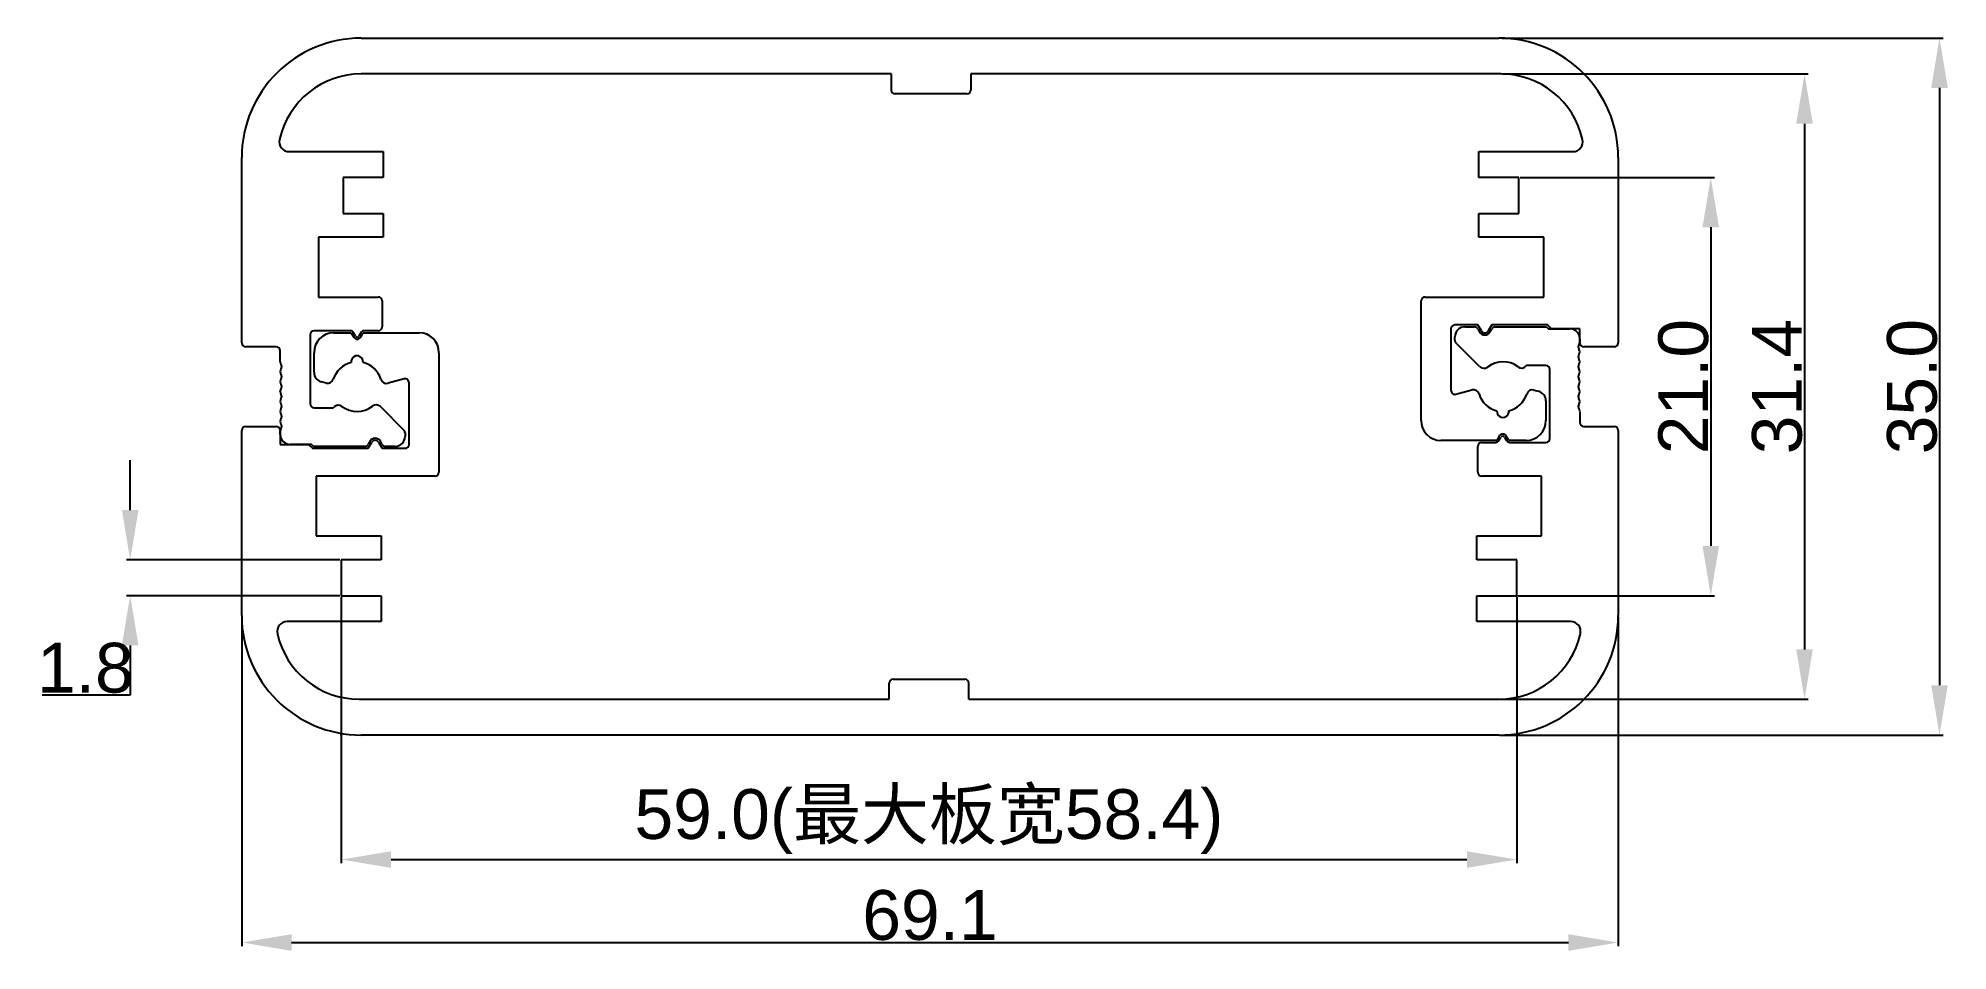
# Model space of a CAD drawing. Header units: inches. Extents: x -10.1 to 85.7, y -1.1 to 44.8.
import ezdxf

# ---------------------------------------------------------------- set-up
doc = ezdxf.new("R2010")
doc.units = ezdxf.units.IN
doc.header["$MEASUREMENT"] = 0
doc.layers.add('1', color=30, linetype='Continuous')
doc.styles.get("Standard").update_dxf_attribs({"font": 'arial.ttf'})
doc.dimstyles.get("Standard").update_dxf_attribs({"dimtxt": 2.5, "dimasz": 2.5, "dimexe": 0.18, "dimexo": 0.0625, "dimgap": 0.09, "dimtad": 1, "dimtoh": 1, "dimdec": 1, "dimzin": 0, "dimdsep": 46, "dimtxsty": 'Standard', "dimcen": 0.09, "dimadec": 0, "dimazin": 0, "dimtfac": 1, "dimtdec": 1, "dimtofl": 0, "dimtmove": 0, "dimatfit": 3, "dimfxl": 1, "dimtolj": 1, "dimtzin": 0, "dimarcsym": 0})

# ---------------------------------------------------------------- blocks, each defined once
blk = doc.blocks.new('*D1')
at = {"color": 0, "lineweight": -2}
for p, q in [((63.369, 44.764), (85.503, 44.764)), ((85.323, 42.264), (85.323, 12.264)), ((63.263, 9.764), (85.503, 9.764))]:
    blk.add_line(p, q, dxfattribs=at)
at = {"color": 0}
for points in [[(84.906, 42.264), (85.74, 42.264), (85.323, 44.764)], [(84.906, 12.264), (85.74, 12.264), (85.323, 9.764)]]:
    blk.add_solid(points, dxfattribs=at)
at = {"layer": 'Defpoints', "color": 0}
for p in [(63.306, 44.764), (63.2, 9.764), (85.323, 9.764)]:
    blk.add_point(p, dxfattribs=at)
at = {"color": 0, "insert": (83.956, 27.264), "char_height": 2.5, "attachment_point": 5, "rotation": 90}
blk.add_mtext('\\A1;35.0', dxfattribs=at)
blk = doc.blocks.new('*D3')
at = {"color": 0, "lineweight": -2}
for p, q in [((-5.491, 21.064), (-5.491, 23.564)), ((5.038, 18.564), (-5.671, 18.564)), ((5.038, 16.764), (-5.671, 16.764)), ((-5.491, 14.264), (-5.491, 11.764)), ((-5.491, 11.764), (-9.902, 11.764))]:
    blk.add_line(p, q, dxfattribs=at)
at = {"color": 0}
for points in [[(-5.908, 21.064), (-5.074, 21.064), (-5.491, 18.564)], [(-5.908, 14.264), (-5.074, 14.264), (-5.491, 16.764)]]:
    blk.add_solid(points, dxfattribs=at)
at = {"layer": 'Defpoints', "color": 0}
for p in [(5.1, 18.564), (-5.491, 16.764), (5.1, 16.764)]:
    blk.add_point(p, dxfattribs=at)
at = {"color": 0, "insert": (-7.742, 13.13), "char_height": 2.5, "attachment_point": 5}
blk.add_mtext('\\A1;1.8', dxfattribs=at)
blk = doc.blocks.new('*D4')
at = {"layer": '1', "color": 0, "lineweight": -2}
for p, q in [((5.1, 16.701), (5.1, 3.331)), ((64.1, 16.701), (64.1, 3.331)), ((7.6, 3.511), (61.6, 3.511))]:
    blk.add_line(p, q, dxfattribs=at)
at = {"layer": '1', "color": 0}
for points in [[(7.6, 3.928), (7.6, 3.095), (5.1, 3.511)], [(61.6, 3.928), (61.6, 3.095), (64.1, 3.511)]]:
    blk.add_solid(points, dxfattribs=at)
at = {"layer": 'Defpoints', "color": 0}
for p in [(5.1, 16.764), (64.1, 16.764), (64.1, 3.511)]:
    blk.add_point(p, dxfattribs=at)
at = {"layer": '1', "color": 0, "insert": (34.6, 5.42), "char_height": 2.5, "attachment_point": 5}
blk.add_mtext('\\A1;59.0({\\fSimSun|b0|i0|c134|p2;最大板宽}58.4)', dxfattribs=at)
blk = doc.blocks.new('*D5')
at = {"color": 0, "lineweight": -2}
for p, q in [((63.369, 42.964), (78.728, 42.964)), ((78.548, 40.464), (78.548, 14.064)), ((63.263, 11.564), (78.728, 11.564))]:
    blk.add_line(p, q, dxfattribs=at)
at = {"color": 0}
for points in [[(78.131, 40.464), (78.964, 40.464), (78.548, 42.964)], [(78.131, 14.064), (78.964, 14.064), (78.548, 11.564)]]:
    blk.add_solid(points, dxfattribs=at)
at = {"layer": 'Defpoints', "color": 0}
for p in [(63.306, 42.964), (63.2, 11.564), (78.548, 11.564)]:
    blk.add_point(p, dxfattribs=at)
at = {"color": 0, "insert": (77.18, 27.264), "char_height": 2.5, "attachment_point": 5, "rotation": 90}
blk.add_mtext('\\A1;31.4', dxfattribs=at)
blk = doc.blocks.new('*D6')
at = {"color": 0, "lineweight": -2}
for p, q in [((64.269, 37.764), (74.022, 37.764)), ((73.842, 35.264), (73.842, 19.264)), ((64.163, 16.764), (74.022, 16.764))]:
    blk.add_line(p, q, dxfattribs=at)
at = {"color": 0}
for points in [[(73.425, 35.264), (74.259, 35.264), (73.842, 37.764)], [(73.425, 19.264), (74.259, 19.264), (73.842, 16.764)]]:
    blk.add_solid(points, dxfattribs=at)
at = {"layer": 'Defpoints', "color": 0}
for p in [(64.206, 37.764), (64.1, 16.764), (73.842, 16.764)]:
    blk.add_point(p, dxfattribs=at)
at = {"color": 0, "insert": (72.476, 27.264), "char_height": 2.5, "attachment_point": 5, "rotation": 90}
blk.add_mtext('\\A1;21.0', dxfattribs=at)
blk = doc.blocks.new('*D8')
at = {"color": 0, "lineweight": -2}
for p, q in [((0.106, 15.701), (0.106, -0.836)), ((69.2, 15.701), (69.2, -0.836)), ((2.606, -0.656), (66.7, -0.656))]:
    blk.add_line(p, q, dxfattribs=at)
at = {"color": 0}
for points in [[(2.606, -0.239), (2.606, -1.073), (0.106, -0.656)], [(66.7, -0.239), (66.7, -1.073), (69.2, -0.656)]]:
    blk.add_solid(points, dxfattribs=at)
at = {"layer": 'Defpoints', "color": 0}
for p in [(0.106, 15.764), (69.2, 15.764), (69.2, -0.656)]:
    blk.add_point(p, dxfattribs=at)
at = {"color": 0, "insert": (34.653, 0.71), "char_height": 2.5, "attachment_point": 5}
blk.add_mtext('\\A1;69.1', dxfattribs=at)

msp = doc.modelspace()

# ---------------------------------------------------------------- linework, layer by layer
for p, q in [((6.106, 44.764), (63.2, 44.764)), ((32.706, 42.964), (6.106, 42.964)), ((32.706, 42.964), (32.706, 42.164)), ((36.706, 42.964), (36.706, 42.164)), ((63.306, 42.964), (36.706, 42.964)), ((36.506, 41.964), (32.906, 41.964)), ((0.106, 29.464), (0.106, 38.764)), ((2.494, 39.064), (7.206, 39.064)), ((7.206, 39.064), (7.206, 37.764)), ((62.206, 37.764), (62.206, 39.064)), ((62.206, 39.064), (66.919, 39.064)), ((69.2, 38.764), (69.2, 29.464)), ((7.206, 37.764), (5.206, 37.764)), ((5.206, 37.764), (5.206, 35.964)), ((64.206, 37.764), (62.206, 37.764)), ((64.206, 35.964), (64.206, 37.764)), ((5.206, 35.964), (7.206, 35.964)), ((7.206, 35.964), (7.206, 34.764)), ((62.206, 34.764), (62.206, 35.964)), ((62.206, 35.964), (64.206, 35.964)), ((7.206, 34.764), (3.956, 34.764)), ((3.956, 34.764), (3.956, 31.764)), ((65.456, 34.764), (62.206, 34.764)), ((65.456, 31.764), (65.456, 34.764)), ((3.956, 31.764), (6.956, 31.764)), ((59.5, 31.764), (65.456, 31.764)), ((7.156, 31.564), (7.156, 30.268)), ((59.3, 25.559), (59.3, 31.564)), ((3.536, 29.868), (3.536, 26.405)), ((5.548, 30.068), (3.736, 30.068)), ((4.736, 29.968), (5.606, 29.968)), ((5.606, 29.968), (5.733, 29.748)), ((5.819, 29.798), (5.722, 29.968)), ((6.091, 29.968), (5.993, 29.798)), ((6.079, 29.748), (6.206, 29.968)), ((6.206, 29.968), (9.006, 29.968)), ((6.956, 30.068), (6.264, 30.068)), ((60.8, 30.164), (60.8, 27.073)), ((62.15, 30.364), (61, 30.364)), ((61, 29.592), (61, 29.764)), ((61.5, 30.264), (61.977, 30.264)), ((62.327, 30.057), (62.15, 30.364)), ((62.15, 30.164), (62.24, 30.007)), ((62.85, 30.364), (62.673, 30.057)), ((62.76, 30.007), (62.85, 30.164)), ((65.641, 30.364), (62.85, 30.364)), ((63.023, 30.264), (65.6, 30.264)), ((65.6, 30.264), (65.7, 30.164)), ((65.841, 30.164), (65.641, 30.364)), ((65.7, 30.164), (66.77, 30.164)), ((67.27, 30.164), (65.841, 30.164)), ((67.27, 29.464), (67.27, 30.164)), ((1.836, 29.264), (0.306, 29.264)), ((2.036, 28.505), (2.036, 29.064)), ((3.736, 27.983), (3.736, 28.968)), ((10.006, 28.968), (10.006, 22.964)), ((62.239, 28.27), (61.059, 29.451)), ((67.27, 29.664), (67.27, 29.494)), ((69, 29.264), (67.47, 29.264)), ((64.601, 28.322), (64.562, 28.283)), ((65.57, 28.322), (64.601, 28.322)), ((65.77, 24.659), (65.77, 28.122)), ((2.036, 27.016), (2.036, 27.027)), ((4.34, 27.437), (4.107, 27.5)), ((8.254, 27.647), (7.455, 27.433)), ((8.506, 24.364), (8.506, 27.454)), ((61.052, 26.88), (61.851, 27.094)), ((64.966, 27.09), (65.199, 27.027)), ((67.27, 27.511), (67.27, 27.5)), ((3.736, 26.205), (4.705, 26.205)), ((4.705, 26.205), (4.744, 26.244)), ((7.067, 26.257), (8.248, 25.076)), ((65.57, 26.544), (65.57, 25.559)), ((67.27, 26.022), (67.27, 25.464)), ((0.106, 15.764), (0.106, 25.064)), ((0.306, 25.264), (1.836, 25.264)), ((2.036, 25.064), (2.036, 24.364)), ((2.036, 24.864), (2.036, 25.033)), ((8.306, 24.935), (8.306, 24.764)), ((67.47, 25.264), (69, 25.264)), ((69.2, 25.064), (69.2, 15.764)), ((2.036, 24.364), (3.465, 24.364)), ((3.606, 24.364), (2.536, 24.364)), ((3.465, 24.364), (3.665, 24.164)), ((3.706, 24.264), (3.606, 24.364)), ((3.665, 24.164), (6.456, 24.164)), ((6.283, 24.264), (3.706, 24.264)), ((6.546, 24.52), (6.456, 24.364)), ((6.456, 24.164), (6.633, 24.47)), ((6.979, 24.47), (7.156, 24.164)), ((7.156, 24.364), (7.066, 24.52)), ((7.156, 24.164), (8.306, 24.164)), ((7.806, 24.264), (7.329, 24.264)), ((63.1, 24.559), (60.3, 24.559)), ((62.15, 22.964), (62.15, 24.259)), ((62.35, 24.459), (63.042, 24.459)), ((63.227, 24.779), (63.1, 24.559)), ((63.215, 24.559), (63.313, 24.729)), ((63.487, 24.729), (63.585, 24.559)), ((63.7, 24.559), (63.573, 24.779)), ((64.57, 24.559), (63.7, 24.559)), ((63.758, 24.459), (65.57, 24.459)), ((9.806, 22.764), (3.85, 22.764)), ((3.85, 22.764), (3.85, 19.764)), ((65.35, 22.764), (62.35, 22.764)), ((65.35, 19.764), (65.35, 22.764)), ((3.85, 19.764), (7.1, 19.764)), ((7.1, 19.764), (7.1, 18.564)), ((62.1, 18.564), (62.1, 19.764)), ((62.1, 19.764), (65.35, 19.764)), ((7.1, 18.564), (5.1, 18.564)), ((5.1, 18.564), (5.1, 16.764)), ((64.1, 18.564), (62.1, 18.564)), ((64.1, 16.764), (64.1, 18.564)), ((5.1, 16.764), (7.1, 16.764)), ((7.1, 16.764), (7.1, 15.464)), ((62.1, 15.464), (62.1, 16.764)), ((62.1, 16.764), (64.1, 16.764)), ((7.1, 15.464), (2.388, 15.464)), ((66.812, 15.464), (62.1, 15.464)), ((32.8, 12.564), (36.4, 12.564)), ((6, 11.564), (32.6, 11.564)), ((32.6, 11.564), (32.6, 12.364)), ((36.6, 11.564), (36.6, 12.364)), ((36.6, 11.564), (63.2, 11.564)), ((63.2, 9.764), (6.106, 9.764))]:
    msp.add_line(p, q)
for points in [[(5.1, 9.764), (5.1, 9.831)], [(64.1, 9.764), (64.1, 9.831)]]:
    msp.add_lwpolyline(points)
for centre, radius, start, end in [((6.106, 38.764), 6, 90, 180), ((63.2, 38.764), 6, 360, 90), ((6.106, 38.764), 4.2, 90, 167.51311), ((63.306, 38.764), 4.2, 12.48689, 90), ((32.906, 42.164), 0.2, 180, 270), ((36.506, 42.164), 0.2, 270, 0), ((2.494, 39.564), 0.5, 167.51311, 270), ((66.919, 39.564), 0.5, 270, 12.48689), ((6.956, 31.564), 0.2, 360, 90), ((59.5, 31.564), 0.2, 90, 180), ((3.736, 29.868), 0.2, 90, 180), ((4.736, 28.968), 1, 90, 180), ((5.548, 29.868), 0.2, 30, 90), ((5.906, 29.848), 0.2, 210, 330), ((5.906, 29.848), 0.1, 210, 330), ((6.264, 29.868), 0.2, 90, 150), ((6.956, 30.268), 0.2, 270, 0), ((9.006, 28.968), 1, 0, 90), ((61, 30.164), 0.2, 90, 180), ((61.5, 29.764), 0.5, 90, 180), ((61.977, 30.064), 0.2, 30, 90), ((62.5, 30.157), 0.3, 210, 330), ((62.5, 30.157), 0.2, 210, 330), ((63.023, 30.064), 0.2, 90, 150), ((66.77, 29.664), 0.5, 0, 90), ((0.306, 29.464), 0.2, 180, 270), ((1.836, 29.064), 0.2, 360, 90), ((5.897, 28.514), 0.3, 353.1079, 186.8921), ((61.2, 29.592), 0.2, 180, 225), ((67.394, 29.259), 0.2, 144.14641, 213.72795), ((67.394, 28.76), 0.2, 146.27205, 213.72795), ((67.02, 29.009), 0.25, 326.27205, 33.74899), ((67.07, 29.494), 0.2, 324.14641, 360), ((67.47, 29.464), 0.2, 180, 270), ((69, 29.464), 0.2, 270, 360), ((2.286, 28.515), 0.25, 182.35961, 213.69102), ((2.286, 28.016), 0.25, 146.30898, 213.72795), ((1.912, 28.266), 0.2, 326.30898, 33.69102), ((1.912, 27.766), 0.2, 326.27205, 33.72795), ((4.236, 27.983), 0.5, 180, 255), ((5.897, 27.264), 1.25, 103.78421, 162.59622), ((5.897, 27.264), 1.25, 17.22794, 76.21579), ((62.451, 28.482), 0.3, 225, 308.16638), ((63.409, 27.264), 1.25, 52.63695, 128.16638), ((64.35, 28.495), 0.3, 232.63695, 315), ((65.57, 28.122), 0.2, 0, 90), ((67.394, 28.26), 0.2, 146.27205, 213.72795), ((67.394, 27.76), 0.2, 146.30898, 213.69102), ((67.02, 28.51), 0.25, 326.27205, 33.72795), ((67.02, 28.01), 0.25, 326.30898, 33.72795), ((2.286, 27.516), 0.25, 146.27205, 213.72795), ((2.286, 27.017), 0.25, 146.27205, 177.64039), ((2.286, 27.016), 0.25, 180, 213.69102), ((1.912, 27.266), 0.2, 326.27205, 33.72795), ((1.912, 26.767), 0.2, 326.30898, 33.69102), ((4.418, 27.727), 0.3, 255, 342.59622), ((7.377, 27.723), 0.3, 197.22794, 285), ((8.306, 27.454), 0.2, 360, 105), ((61, 27.073), 0.2, 180, 285), ((61.929, 26.804), 0.3, 17.22794, 105), ((63.409, 27.264), 1.25, 197.22794, 256.21579), ((63.409, 27.264), 1.25, 283.78421, 342.59622), ((64.888, 26.8), 0.3, 75, 162.59622), ((65.07, 26.544), 0.5, 0, 75), ((67.394, 27.261), 0.2, 146.27205, 213.72795), ((67.394, 26.761), 0.2, 146.27205, 213.72795), ((67.02, 27.511), 0.25, 360, 33.69102), ((67.02, 27.51), 0.25, 326.27205, 357.64039), ((67.02, 27.011), 0.25, 326.27205, 33.72795), ((2.286, 26.517), 0.25, 146.30898, 213.72795), ((2.286, 26.017), 0.25, 146.27205, 213.72795), ((1.912, 26.267), 0.2, 326.27205, 33.72795), ((3.736, 26.405), 0.2, 180, 270), ((4.956, 26.032), 0.3, 52.63695, 135), ((5.897, 27.264), 1.25, 232.63695, 308.16638), ((6.855, 26.045), 0.3, 45, 128.16638), ((63.409, 26.014), 0.3, 173.1079, 6.8921), ((67.394, 26.261), 0.2, 146.30898, 213.69102), ((67.02, 26.511), 0.25, 326.30898, 33.72795), ((67.02, 26.012), 0.25, 2.35961, 33.69102), ((0.306, 25.064), 0.2, 90, 180), ((1.836, 25.064), 0.2, 0, 90), ((2.286, 25.518), 0.25, 146.27205, 213.74899), ((2.236, 25.033), 0.2, 144.14641, 180), ((1.912, 25.268), 0.2, 324.14641, 33.72795), ((1.912, 25.767), 0.2, 326.27205, 33.72795), ((8.106, 24.935), 0.2, 0, 45), ((60.3, 25.559), 1, 180, 270), ((64.57, 25.559), 1, 270, 360), ((67.47, 25.464), 0.2, 180, 270), ((69, 25.064), 0.2, 360, 90), ((2.536, 24.864), 0.5, 180, 270), ((6.283, 24.464), 0.2, 270, 330), ((6.806, 24.37), 0.3, 30, 150), ((6.806, 24.37), 0.2, 30, 150), ((7.329, 24.464), 0.2, 210, 270), ((7.806, 24.764), 0.5, 270, 0), ((8.306, 24.364), 0.2, 270, 360), ((62.35, 24.259), 0.2, 90, 180), ((63.042, 24.659), 0.2, 270, 330), ((63.4, 24.679), 0.2, 30, 150), ((63.4, 24.679), 0.1, 30, 150), ((63.758, 24.659), 0.2, 210, 270), ((65.57, 24.659), 0.2, 270, 0), ((9.806, 22.964), 0.2, 270, 360), ((62.35, 22.964), 0.2, 180, 270), ((6.106, 15.764), 6, 180, 270), ((2.388, 14.964), 0.5, 90, 192.48689), ((63.2, 15.764), 6, 270, 0), ((66.812, 14.964), 0.5, 347.51311, 90), ((6, 15.764), 4.2, 192.48689, 270), ((63.2, 15.764), 4.2, 270, 347.51311), ((32.8, 12.364), 0.2, 90, 180), ((36.4, 12.364), 0.2, 0, 90)]:
    msp.add_arc(centre, radius, start, end)

# ---------------------------------------------------------------- dimensions: what is measured, and where the dimension line sits
for base, p1, p2, angle, picture, middle in [((85.323, 9.764), (63.306, 44.764), (63.2, 9.764), 90, '*D1', (83.956, 27.264)), ((78.548, 11.564), (63.306, 42.964), (63.2, 11.564), 270, '*D5', (77.18, 27.264)), ((73.842, 16.764), (64.206, 37.764), (64.1, 16.764), 270, '*D6', (72.476, 27.264)), ((-5.491, 16.764), (5.1, 18.564), (5.1, 16.764), 90, '*D3', (-7.742, 13.13)), ((69.2, -0.656), (0.106, 15.764), (69.2, 15.764), 180, '*D8', (34.653, 0.71))]:
    dim = msp.add_linear_dim(base=base, p1=p1, p2=p2, angle=angle, dimstyle='Standard')
    dim.commit()
    dim.dimension.update_dxf_attribs({"geometry": picture, "text_midpoint": middle})
at = {"layer": '1'}
dim = msp.add_linear_dim(base=(64.1, 3.511), p1=(5.1, 16.764), p2=(64.1, 16.764), text='<>({\\fSimSun|b0|i0|c134|p2;最大板宽}58.4)', dimstyle='Standard', dxfattribs=at)
dim.commit()
dim.dimension.update_dxf_attribs({"geometry": '*D4', "text_midpoint": (34.6, 3.511), "dimtype": 160})

doc.saveas('drawing.dxf')
